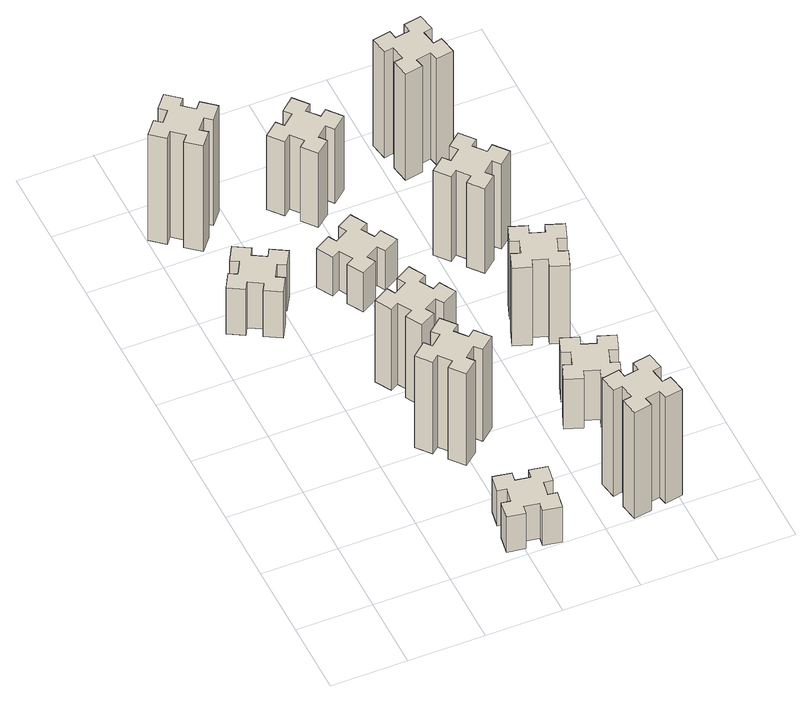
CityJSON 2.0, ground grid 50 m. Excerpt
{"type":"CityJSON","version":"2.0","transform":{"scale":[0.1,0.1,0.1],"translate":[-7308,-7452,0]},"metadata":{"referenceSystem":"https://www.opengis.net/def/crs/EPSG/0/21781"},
"CityObjects":{
"building1":{"type":"Building","attributes":{"class":"1000","function":"1000","usage":"1000","yearOfConstruction":2016,"roofType":"1000","measuredHeight":39,"storeysAboveGround":30,"storeysBelowGround":0},"geometry":[{"type":"Solid","lod":"1","boundaries":[[[[0,1,2,3,4,5,6,7,8,9,10,11,12,13,14,15,16,17,18,19]],[[17,16,20,21]],[[16,15,22,20]],[[15,14,23,22]],[[14,13,24,23]],[[13,12,25,24]],[[12,11,26,25]],[[11,10,27,26]],[[10,9,28,27]],[[9,8,29,28]],[[8,7,30,29]],[[7,6,31,30]],[[6,5,32,31]],[[5,4,33,32]],[[4,3,34,33]],[[3,2,35,34]],[[2,1,36,35]],[[1,0,37,36]],[[0,19,38,37]],[[19,18,39,38]],[[18,17,21,39]],[[24,25,26,27,28,29,30,31,32,33,34,35,36,37,38,39,21,20,22,23]]]]}]},
"building2":{"type":"Building","attributes":{"class":"1000","function":"1000","usage":"1000","yearOfConstruction":2016,"roofType":"1000","measuredHeight":30,"storeysAboveGround":30,"storeysBelowGround":0},"geometry":[{"type":"Solid","lod":"1","boundaries":[[[[40,41,42,43,44,45,46,47,48,49,50,51,52,53,54,55,56,57,58,59]],[[57,56,60,61]],[[56,55,62,60]],[[55,54,63,62]],[[54,53,64,63]],[[53,52,65,64]],[[52,51,66,65]],[[51,50,67,66]],[[50,49,68,67]],[[49,48,69,68]],[[48,47,70,69]],[[47,46,71,70]],[[46,45,72,71]],[[45,44,73,72]],[[44,43,74,73]],[[43,42,75,74]],[[42,41,76,75]],[[41,40,77,76]],[[40,59,78,77]],[[59,58,79,78]],[[58,57,61,79]],[[64,65,66,67,68,69,70,71,72,73,74,75,76,77,78,79,61,60,62,63]]]]}]},
"building3":{"type":"Building","attributes":{"class":"1000","function":"1000","usage":"1000","yearOfConstruction":2016,"roofType":"1000","measuredHeight":90,"storeysAboveGround":30,"storeysBelowGround":0},"geometry":[{"type":"Solid","lod":"1","boundaries":[[[[80,81,82,83,84,85,86,87,88,89,90,91,92,93,94,95,96,97,98,99]],[[97,96,100,101]],[[96,95,102,100]],[[95,94,103,102]],[[94,93,104,103]],[[93,92,105,104]],[[92,91,106,105]],[[91,90,107,106]],[[90,89,108,107]],[[89,88,109,108]],[[88,87,110,109]],[[87,86,111,110]],[[86,85,112,111]],[[85,84,113,112]],[[84,83,114,113]],[[83,82,115,114]],[[82,81,116,115]],[[81,80,117,116]],[[80,99,118,117]],[[99,98,119,118]],[[98,97,101,119]],[[104,105,106,107,108,109,110,111,112,113,114,115,116,117,118,119,101,100,102,103]]]]}]},
"building4":{"type":"Building","attributes":{"class":"1000","function":"1000","usage":"1000","yearOfConstruction":2016,"roofType":"1000","measuredHeight":78,"storeysAboveGround":30,"storeysBelowGround":0},"geometry":[{"type":"Solid","lod":"1","boundaries":[[[[120,121,122,123,124,125,126,127,128,129,130,131,132,133,134,135,136,137,138,139]],[[137,136,140,141]],[[136,135,142,140]],[[135,134,143,142]],[[134,133,144,143]],[[133,132,145,144]],[[132,131,146,145]],[[131,130,147,146]],[[130,129,148,147]],[[129,128,149,148]],[[128,127,150,149]],[[127,126,151,150]],[[126,125,152,151]],[[125,124,153,152]],[[124,123,154,153]],[[123,122,155,154]],[[122,121,156,155]],[[121,120,157,156]],[[120,139,158,157]],[[139,138,159,158]],[[138,137,141,159]],[[144,145,146,147,148,149,150,151,152,153,154,155,156,157,158,159,141,140,142,143]]]]}]},
"building5":{"type":"Building","attributes":{"class":"1000","function":"1000","usage":"1000","yearOfConstruction":2016,"roofType":"1000","measuredHeight":69,"storeysAboveGround":30,"storeysBelowGround":0},"geometry":[{"type":"Solid","lod":"1","boundaries":[[[[160,161,162,163,164,165,166,167,168,169,170,171,172,173,174,175,176,177,178,179]],[[177,176,180,181]],[[176,175,182,180]],[[175,174,183,182]],[[174,173,184,183]],[[173,172,185,184]],[[172,171,186,185]],[[171,170,187,186]],[[170,169,188,187]],[[169,168,189,188]],[[168,167,190,189]],[[167,166,191,190]],[[166,165,192,191]],[[165,164,193,192]],[[164,163,194,193]],[[163,162,195,194]],[[162,161,196,195]],[[161,160,197,196]],[[160,179,198,197]],[[179,178,199,198]],[[178,177,181,199]],[[184,185,186,187,188,189,190,191,192,193,194,195,196,197,198,199,181,180,182,183]]]]}]},
"building6":{"type":"Building","attributes":{"class":"1000","function":"1000","usage":"1000","yearOfConstruction":2016,"roofType":"1000","measuredHeight":33,"storeysAboveGround":30,"storeysBelowGround":0},"geometry":[{"type":"Solid","lod":"1","boundaries":[[[[200,201,202,203,204,205,206,207,208,209,210,211,212,213,214,215,216,217,218,219]],[[217,216,220,221]],[[216,215,222,220]],[[215,214,223,222]],[[214,213,224,223]],[[213,212,225,224]],[[212,211,226,225]],[[211,210,227,226]],[[210,209,228,227]],[[209,208,229,228]],[[208,207,230,229]],[[207,206,231,230]],[[206,205,232,231]],[[205,204,233,232]],[[204,203,234,233]],[[203,202,235,234]],[[202,201,236,235]],[[201,200,237,236]],[[200,219,238,237]],[[219,218,239,238]],[[218,217,221,239]],[[224,225,226,227,228,229,230,231,232,233,234,235,236,237,238,239,221,220,222,223]]]]}]},
"building7":{"type":"Building","attributes":{"class":"1000","function":"1000","usage":"1000","yearOfConstruction":2016,"roofType":"1000","measuredHeight":90,"storeysAboveGround":30,"storeysBelowGround":0},"geometry":[{"type":"Solid","lod":"1","boundaries":[[[[240,241,242,243,244,245,246,247,248,249,250,251,252,253,254,255,256,257,258,259]],[[257,256,260,261]],[[256,255,262,260]],[[255,254,263,262]],[[254,253,264,263]],[[253,252,265,264]],[[252,251,266,265]],[[251,250,267,266]],[[250,249,268,267]],[[249,248,269,268]],[[248,247,270,269]],[[247,246,271,270]],[[246,245,272,271]],[[245,244,273,272]],[[244,243,274,273]],[[243,242,275,274]],[[242,241,276,275]],[[241,240,277,276]],[[240,259,278,277]],[[259,258,279,278]],[[258,257,261,279]],[[264,265,266,267,268,269,270,271,272,273,274,275,276,277,278,279,261,260,262,263]]]]}]},
"building8":{"type":"Building","attributes":{"class":"1000","function":"1000","usage":"1000","yearOfConstruction":2016,"roofType":"1000","measuredHeight":63,"storeysAboveGround":30,"storeysBelowGround":0},"geometry":[{"type":"Solid","lod":"1","boundaries":[[[[280,281,282,283,284,285,286,287,288,289,290,291,292,293,294,295,296,297,298,299]],[[297,296,300,301]],[[296,295,302,300]],[[295,294,303,302]],[[294,293,304,303]],[[293,292,305,304]],[[292,291,306,305]],[[291,290,307,306]],[[290,289,308,307]],[[289,288,309,308]],[[288,287,310,309]],[[287,286,311,310]],[[286,285,312,311]],[[285,284,313,312]],[[284,283,314,313]],[[283,282,315,314]],[[282,281,316,315]],[[281,280,317,316]],[[280,299,318,317]],[[299,298,319,318]],[[298,297,301,319]],[[304,305,306,307,308,309,310,311,312,313,314,315,316,317,318,319,301,300,302,303]]]]}]},
"building9":{"type":"Building","attributes":{"class":"1000","function":"1000","usage":"1000","yearOfConstruction":2016,"roofType":"1000","measuredHeight":42,"storeysAboveGround":30,"storeysBelowGround":0},"geometry":[{"type":"Solid","lod":"1","boundaries":[[[[320,321,322,323,324,325,326,327,328,329,330,331,332,333,334,335,336,337,338,339]],[[337,336,340,341]],[[336,335,342,340]],[[335,334,343,342]],[[334,333,344,343]],[[333,332,345,344]],[[332,331,346,345]],[[331,330,347,346]],[[330,329,348,347]],[[329,328,349,348]],[[328,327,350,349]],[[327,326,351,350]],[[326,325,352,351]],[[325,324,353,352]],[[324,323,354,353]],[[323,322,355,354]],[[322,321,356,355]],[[321,320,357,356]],[[320,339,358,357]],[[339,338,359,358]],[[338,337,341,359]],[[344,345,346,347,348,349,350,351,352,353,354,355,356,357,358,359,341,340,342,343]]]]}]},
"building10":{"type":"Building","attributes":{"class":"1000","function":"1000","usage":"1000","yearOfConstruction":2016,"roofType":"1000","measuredHeight":66,"storeysAboveGround":30,"storeysBelowGround":0},"geometry":[{"type":"Solid","lod":"1","boundaries":[[[[360,361,362,363,364,365,366,367,368,369,370,371,372,373,374,375,376,377,378,379]],[[377,376,380,381]],[[376,375,382,380]],[[375,374,383,382]],[[374,373,384,383]],[[373,372,385,384]],[[372,371,386,385]],[[371,370,387,386]],[[370,369,388,387]],[[369,368,389,388]],[[368,367,390,389]],[[367,366,391,390]],[[366,365,392,391]],[[365,364,393,392]],[[364,363,394,393]],[[363,362,395,394]],[[362,361,396,395]],[[361,360,397,396]],[[360,379,398,397]],[[379,378,399,398]],[[378,377,381,399]],[[384,385,386,387,388,389,390,391,392,393,394,395,396,397,398,399,381,380,382,383]]]]}]},
"building11":{"type":"Building","attributes":{"class":"1000","function":"1000","usage":"1000","yearOfConstruction":2016,"roofType":"1000","measuredHeight":72,"storeysAboveGround":30,"storeysBelowGround":0},"geometry":[{"type":"Solid","lod":"1","boundaries":[[[[400,401,402,403,404,405,406,407,408,409,410,411,412,413,414,415,416,417,418,419]],[[417,416,420,421]],[[416,415,422,420]],[[415,414,423,422]],[[414,413,424,423]],[[413,412,425,424]],[[412,411,426,425]],[[411,410,427,426]],[[410,409,428,427]],[[409,408,429,428]],[[408,407,430,429]],[[407,406,431,430]],[[406,405,432,431]],[[405,404,433,432]],[[404,403,434,433]],[[403,402,435,434]],[[402,401,436,435]],[[401,400,437,436]],[[400,419,438,437]],[[419,418,439,438]],[[418,417,421,439]],[[424,425,426,427,428,429,430,431,432,433,434,435,436,437,438,439,421,420,422,423]]]]}]},
"building12":{"type":"Building","attributes":{"class":"1000","function":"1000","usage":"1000","yearOfConstruction":2016,"roofType":"1000","measuredHeight":90,"storeysAboveGround":30,"storeysBelowGround":0},"geometry":[{"type":"Solid","lod":"1","boundaries":[[[[440,441,442,443,444,445,446,447,448,449,450,451,452,453,454,455,456,457,458,459]],[[457,456,460,461]],[[456,455,462,460]],[[455,454,463,462]],[[454,453,464,463]],[[453,452,465,464]],[[452,451,466,465]],[[451,450,467,466]],[[450,449,468,467]],[[449,448,469,468]],[[448,447,470,469]],[[447,446,471,470]],[[446,445,472,471]],[[445,444,473,472]],[[444,443,474,473]],[[443,442,475,474]],[[442,441,476,475]],[[441,440,477,476]],[[440,459,478,477]],[[459,458,479,478]],[[458,457,461,479]],[[464,465,466,467,468,469,470,471,472,473,474,475,476,477,478,479,461,460,462,463]]]]}]}
},
"vertices":[
[416,2327,0],[466,2414,0],[518,2384,0],[578,2488,0],[474,2548,0],[444,2496,0],[357,2546,0],[387,2598,0],[283,2658,0],[223,2554,0],[275,2524,0],[225,2437,0],[173,2467,0],[113,2363,0],[217,2303,0],[247,2355,0],[334,2305,0],[304,2253,0],[408,2193,0],[468,2297,0],[334,2305,390],[304,2253,390],[247,2355,390],[217,2303,390],[113,2363,390],[173,2467,390],[225,2437,390],[275,2524,390],[223,2554,390],[283,2658,390],[387,2598,390],[357,2546,390],[444,2496,390],[474,2548,390],[578,2488,390],[518,2384,390],[466,2414,390],[416,2327,390],[468,2297,390],[408,2193,390],
[986,274,0],[968,175,0],[909,186,0],[888,67,0],[1007,47,0],[1017,106,0],[1115,88,0],[1105,29,0],[1223,8,0],[1244,127,0],[1185,137,0],[1202,235,0],[1261,225,0],[1282,343,0],[1164,364,0],[1154,305,0],[1055,322,0],[1066,381,0],[947,402,0],[927,284,0],[1055,322,300],[1066,381,300],[1154,305,300],[1164,364,300],[1282,343,300],[1261,225,300],[1202,235,300],[1185,137,300],[1244,127,300],[1223,8,300],[1105,29,300],[1115,88,300],[1017,106,300],[1007,47,300],[888,67,300],[909,186,300],[968,175,300],[986,274,300],[927,284,300],[947,402,300],
[136,3213,0],[213,3149,0],[174,3103,0],[266,3026,0],[343,3118,0],[297,3156,0],[362,3233,0],[408,3194,0],[485,3286,0],[393,3363,0],[354,3317,0],[278,3382,0],[316,3428,0],[224,3505,0],[147,3413,0],[193,3374,0],[129,3298,0],[83,3336,0],[6,3244,0],[98,3167,0],[129,3298,900],[83,3336,900],[193,3374,900],[147,3413,900],[224,3505,900],[316,3428,900],[278,3382,900],[354,3317,900],[393,3363,900],[485,3286,900],[408,3194,900],[362,3233,900],[297,3156,900],[343,3118,900],[266,3026,900],[174,3103,900],[213,3149,900],[136,3213,900],[98,3167,900],[6,3244,900],
[1018,929,0],[1094,993,0],[1133,947,0],[1225,1024,0],[1148,1116,0],[1102,1078,0],[1037,1154,0],[1083,1193,0],[1006,1285,0],[914,1208,0],[953,1162,0],[876,1097,0],[838,1143,0],[746,1066,0],[823,974,0],[869,1013,0],[933,936,0],[887,898,0],[964,806,0],[1056,883,0],[933,936,780],[887,898,780],[869,1013,780],[823,974,780],[746,1066,780],[838,1143,780],[876,1097,780],[953,1162,780],[914,1208,780],[1006,1285,780],[1083,1193,780],[1037,1154,780],[1102,1078,780],[1148,1116,780],[1225,1024,780],[1133,947,780],[1094,993,780],[1018,929,780],[1056,883,780],[964,806,780],
[1106,1597,0],[1056,1684,0],[1108,1714,0],[1048,1818,0],[944,1758,0],[974,1706,0],[887,1656,0],[857,1708,0],[753,1648,0],[813,1544,0],[865,1574,0],[915,1487,0],[863,1457,0],[923,1353,0],[1027,1413,0],[997,1465,0],[1084,1515,0],[1114,1463,0],[1218,1523,0],[1158,1627,0],[1084,1515,690],[1114,1463,690],[997,1465,690],[1027,1413,690],[923,1353,690],[863,1457,690],[915,1487,690],[865,1574,690],[813,1544,690],[753,1648,690],[857,1708,690],[887,1656,690],[974,1706,690],[944,1758,690],[1048,1818,690],[1108,1714,690],[1056,1684,690],[1106,1597,690],[1158,1627,690],[1218,1523,690],
[865,2414,0],[915,2327,0],[863,2297,0],[923,2193,0],[1027,2253,0],[997,2305,0],[1084,2355,0],[1114,2303,0],[1218,2363,0],[1158,2467,0],[1106,2437,0],[1056,2524,0],[1108,2554,0],[1048,2658,0],[944,2598,0],[974,2546,0],[887,2496,0],[857,2548,0],[753,2488,0],[813,2384,0],[887,2496,330],[857,2548,330],[974,2546,330],[944,2598,330],[1048,2658,330],[1108,2554,330],[1056,2524,330],[1106,2437,330],[1158,2467,330],[1218,2363,330],[1114,2303,330],[1084,2355,330],[997,2305,330],[1027,2253,330],[923,2193,330],[863,2297,330],[915,2327,330],[865,2414,330],[813,2384,330],[753,2488,330],
[1855,322,0],[1757,305,0],[1747,364,0],[1628,343,0],[1649,225,0],[1708,235,0],[1726,137,0],[1667,127,0],[1687,8,0],[1806,29,0],[1795,88,0],[1894,106,0],[1904,47,0],[2022,67,0],[2001,186,0],[1942,175,0],[1925,274,0],[1984,284,0],[1963,402,0],[1845,381,0],[1925,274,900],[1984,284,900],[1942,175,900],[2001,186,900],[2022,67,900],[1904,47,900],[1894,106,900],[1795,88,900],[1806,29,900],[1687,8,900],[1667,127,900],[1726,137,900],[1708,235,900],[1649,225,900],[1628,343,900],[1747,364,900],[1757,305,900],[1855,322,900],[1845,381,900],[1963,402,900],
[1102,3198,0],[1037,3274,0],[1083,3313,0],[1006,3405,0],[914,3328,0],[953,3282,0],[876,3217,0],[838,3263,0],[746,3186,0],[823,3094,0],[869,3133,0],[933,3056,0],[887,3018,0],[964,2926,0],[1056,3003,0],[1018,3049,0],[1094,3113,0],[1133,3067,0],[1225,3144,0],[1148,3236,0],[1094,3113,630],[1133,3067,630],[1018,3049,630],[1056,3003,630],[964,2926,630],[887,3018,630],[933,3056,630],[869,3133,630],[823,3094,630],[746,3186,630],[838,3263,630],[876,3217,630],[953,3282,630],[914,3328,630],[1006,3405,630],[1083,3313,630],[1037,3274,630],[1102,3198,630],[1148,3236,630],[1225,3144,630],
[1741,859,0],[1835,825,0],[1814,769,0],[1927,727,0],[1968,840,0],[1912,861,0],[1946,955,0],[2002,934,0],[2043,1047,0],[1930,1088,0],[1910,1032,0],[1816,1066,0],[1837,1122,0],[1724,1163,0],[1683,1050,0],[1739,1030,0],[1705,936,0],[1649,957,0],[1607,844,0],[1720,803,0],[1705,936,420],[1649,957,420],[1739,1030,420],[1683,1050,420],[1724,1163,420],[1837,1122,420],[1816,1066,420],[1910,1032,420],[1930,1088,420],[2043,1047,420],[2002,934,420],[1946,955,420],[1912,861,420],[1968,840,420],[1927,727,420],[1814,769,420],[1835,825,420],[1741,859,420],[1720,803,420],[1607,844,420],
[1910,1772,0],[1816,1806,0],[1837,1862,0],[1724,1903,0],[1683,1790,0],[1739,1770,0],[1705,1676,0],[1649,1697,0],[1607,1584,0],[1720,1543,0],[1741,1599,0],[1835,1565,0],[1814,1509,0],[1927,1467,0],[1968,1580,0],[1912,1601,0],[1946,1695,0],[2002,1674,0],[2043,1787,0],[1930,1828,0],[1946,1695,660],[2002,1674,660],[1912,1601,660],[1968,1580,660],[1927,1467,660],[1814,1509,660],[1835,1565,660],[1741,1599,660],[1720,1543,660],[1607,1584,660],[1649,1697,660],[1705,1676,660],[1739,1770,660],[1683,1790,660],[1724,1903,660],[1837,1862,660],[1816,1806,660],[1910,1772,660],[1930,1828,660],[2043,1787,660],
[1609,2393,0],[1673,2316,0],[1627,2278,0],[1704,2186,0],[1796,2263,0],[1758,2309,0],[1834,2373,0],[1873,2327,0],[1965,2404,0],[1888,2496,0],[1842,2458,0],[1777,2534,0],[1823,2573,0],[1746,2665,0],[1654,2588,0],[1693,2542,0],[1616,2477,0],[1578,2523,0],[1486,2446,0],[1563,2354,0],[1616,2477,720],[1578,2523,720],[1693,2542,720],[1654,2588,720],[1746,2665,720],[1823,2573,720],[1777,2534,720],[1842,2458,720],[1888,2496,720],[1965,2404,720],[1873,2327,720],[1834,2373,720],[1758,2309,720],[1796,2263,720],[1704,2186,720],[1627,2278,720],[1673,2316,720],[1609,2393,720],[1563,2354,720],[1486,2446,720],
[1608,3295,0],[1626,3197,0],[1567,3187,0],[1587,3068,0],[1706,3089,0],[1695,3148,0],[1794,3166,0],[1804,3107,0],[1922,3127,0],[1901,3246,0],[1842,3235,0],[1825,3334,0],[1884,3344,0],[1863,3462,0],[1745,3441,0],[1755,3382,0],[1657,3365,0],[1647,3424,0],[1528,3403,0],[1549,3285,0],[1657,3365,900],[1647,3424,900],[1755,3382,900],[1745,3441,900],[1863,3462,900],[1884,3344,900],[1825,3334,900],[1842,3235,900],[1901,3246,900],[1922,3127,900],[1804,3107,900],[1794,3166,900],[1695,3148,900],[1706,3089,900],[1587,3068,900],[1567,3187,900],[1626,3197,900],[1608,3295,900],[1549,3285,900],[1528,3403,900]
]}
